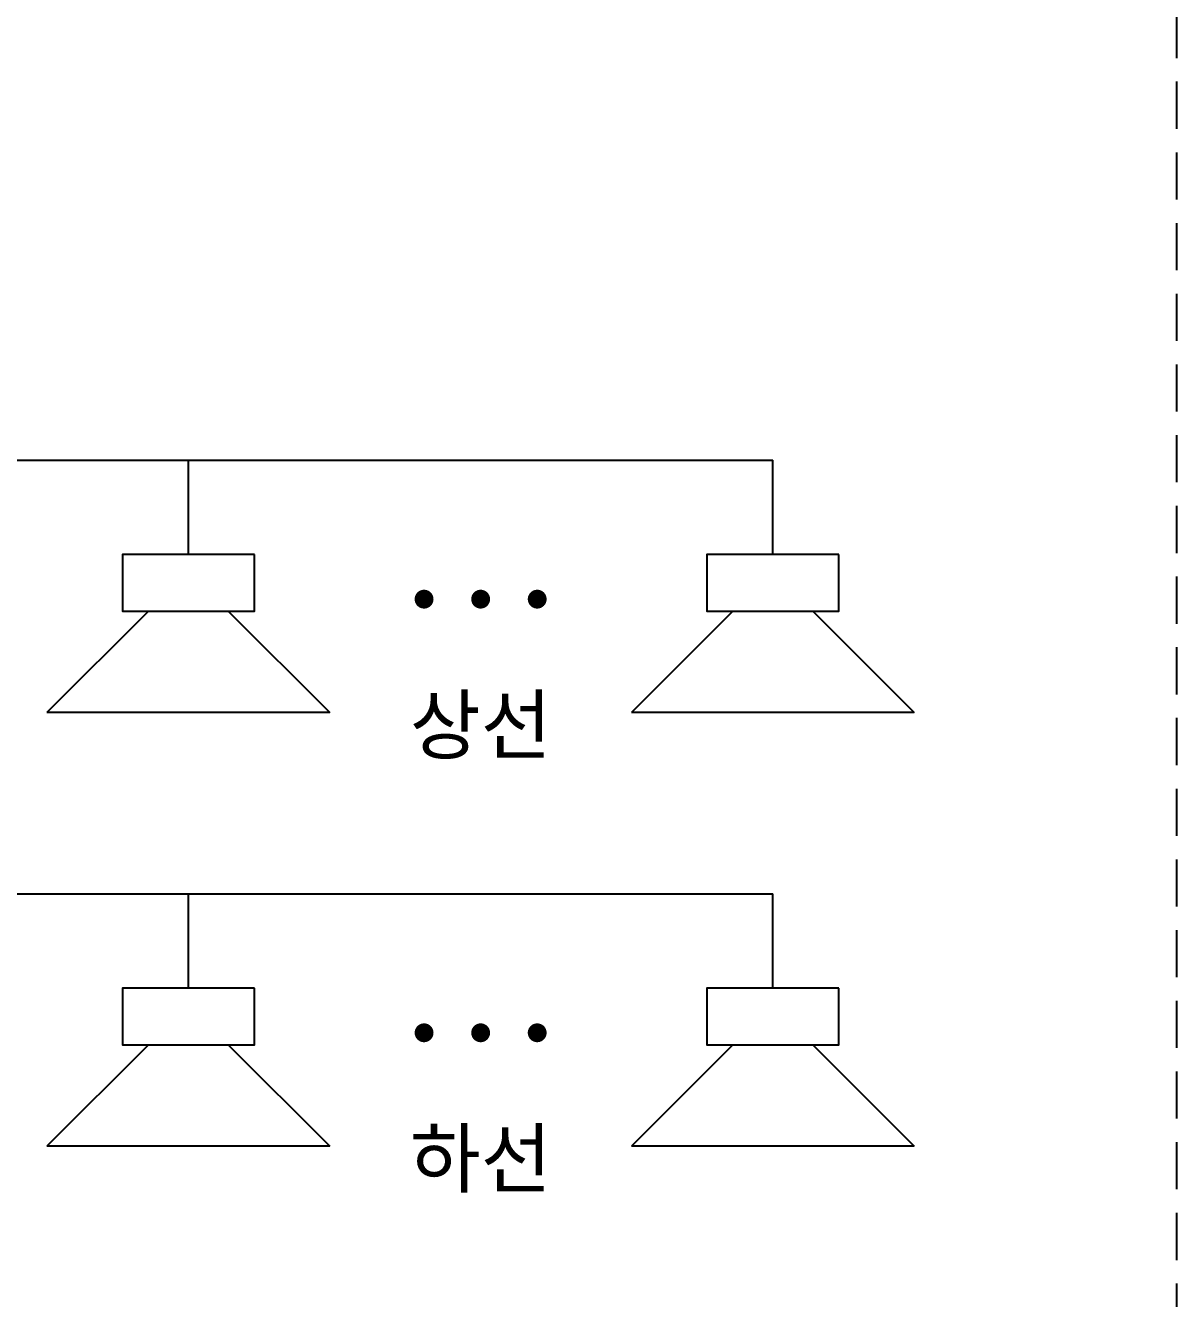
# Model space of a CAD drawing. Header units: millimetres. Extents: x 0 to 841, y 0 to 594.
# Drawn here: x 230.5 to 291.6, y 163.6 to 231.1 of the extents above; entities that cross this region are included whole.
import ezdxf
from ezdxf.enums import TextEntityAlignment as Align

# ---------------------------------------------------------------- set-up
doc = ezdxf.new("R2010")
doc.units = ezdxf.units.MM
doc.header["$LTSCALE"] = 10
doc.linetypes.add('HIDDEN', pattern=[0.375, 0.25, -0.125])
for name, color, linetype in [('LINE03', 3, 'Continuous'), ('LINE04', 4, 'Continuous'), ('LINE05', 2, 'Continuous'), ('TEXT03', 7, 'Continuous')]:
    doc.layers.add(name, color=color, linetype=linetype)
doc.styles.get("Standard").update_dxf_attribs({"font": 'GulimChe.ttf'})

msp = doc.modelspace()

# ---------------------------------------------------------------- linework, layer by layer
at = {"layer": 'LINE03', "linetype": 'HIDDEN', "lineweight": -2}
msp.add_lwpolyline([(113.574, 295.619), (291.574, 295.619), (291.574, 105.619), (61.574, 105.619), (61.574, 295.619), (69.574, 295.619)], dxfattribs=at)
at = {"layer": 'LINE04'}
for p, q in [((213.166, 208.036), (270.166, 208.036)), ((239.166, 203.036), (239.166, 208.036)), ((270.166, 203.036), (270.166, 208.036)), ((213.166, 185.036), (270.166, 185.036)), ((239.166, 180.036), (239.166, 185.036)), ((270.166, 180.036), (270.166, 185.036))]:
    msp.add_line(p, q, dxfattribs=at)
at = {"layer": 'LINE05'}
for p, q in [((237.05, 200.036), (231.666, 194.651)), ((241.281, 200.036), (246.666, 194.651)), ((268.05, 200.036), (262.666, 194.651)), ((272.281, 200.036), (277.666, 194.651)), ((246.666, 194.651), (231.666, 194.651)), ((277.666, 194.651), (262.666, 194.651)), ((237.05, 177.036), (231.666, 171.651)), ((241.281, 177.036), (246.666, 171.651)), ((268.05, 177.036), (262.666, 171.651)), ((272.281, 177.036), (277.666, 171.651)), ((246.666, 171.651), (231.666, 171.651)), ((277.666, 171.651), (262.666, 171.651))]:
    msp.add_line(p, q, dxfattribs=at)
for points in [[(242.666, 203.036), (235.666, 203.036), (235.666, 200.036), (242.666, 200.036)], [(273.666, 203.036), (266.666, 203.036), (266.666, 200.036), (273.666, 200.036)], [(242.666, 180.036), (235.666, 180.036), (235.666, 177.036), (242.666, 177.036)], [(273.666, 180.036), (266.666, 180.036), (266.666, 177.036), (273.666, 177.036)]]:
    msp.add_lwpolyline(points, close=True, dxfattribs=at)
at = {"layer": 'LINE05', "const_width": 0.5}
for points in [[(251.416, 200.671, 1), (251.916, 200.671, 1)], [(254.416, 200.671, 1), (254.916, 200.671, 1)], [(257.416, 200.671, 1), (257.916, 200.671, 1)], [(251.416, 177.671, 1), (251.916, 177.671, 1)], [(254.416, 177.671, 1), (254.916, 177.671, 1)], [(257.416, 177.671, 1), (257.916, 177.671, 1)]]:
    msp.add_lwpolyline(points, format="xyb", close=True, dxfattribs=at)

# ---------------------------------------------------------------- texts
at = {"layer": 'TEXT03'}
for s, p in [('상선', (254.67, 194.036)), ('하선', (254.67, 171.036))]:
    msp.add_text(s, height=3, dxfattribs=at).set_placement(p, align=Align.MIDDLE)

doc.saveas('drawing.dxf')
